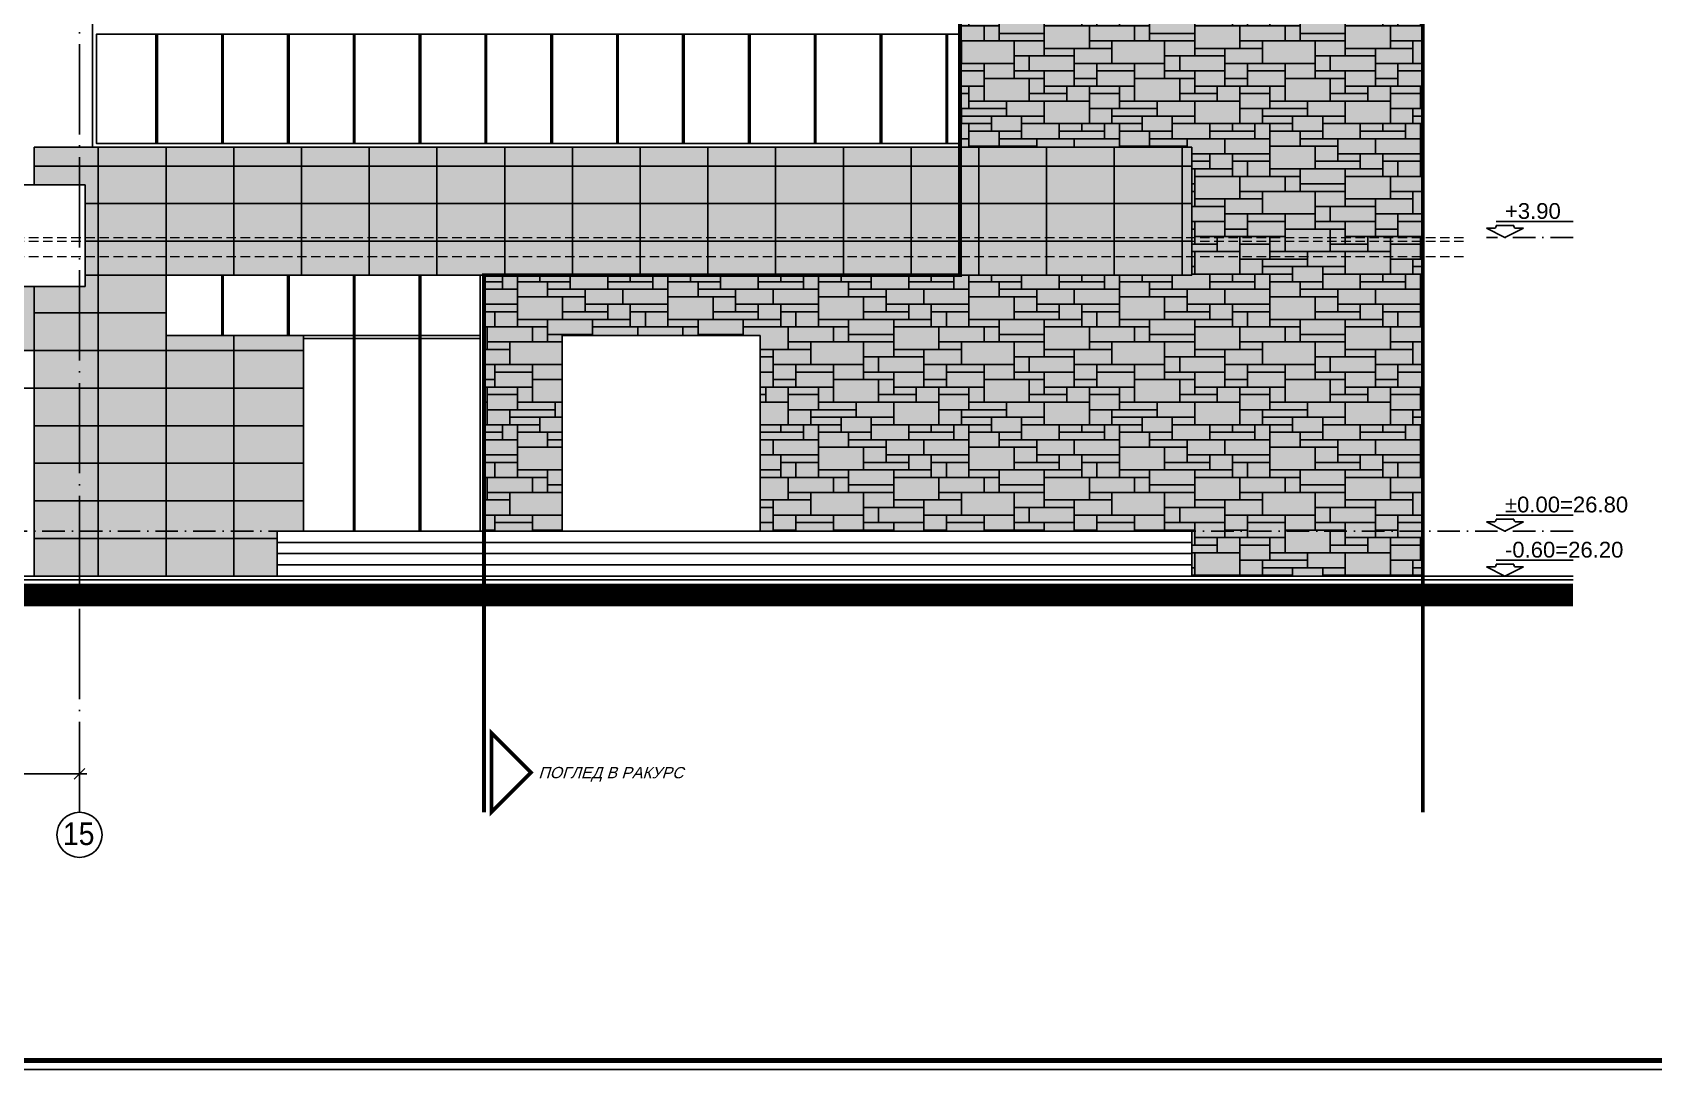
# Model space of a CAD drawing. Extents: x 9615146 to 9672346, y 4699603 to 4705703.
# Drawn here: x 9648156 to 9650310, y 4699603 to 4700981 of the extents above; entities that cross this region are included whole.
import ezdxf
from ezdxf.enums import TextEntityAlignment as Align

# ---------------------------------------------------------------- set-up
doc = ezdxf.new("R2010")
doc.units = 0
doc.header["$LTSCALE"] = 0.5
doc.header["$MEASUREMENT"] = 0
doc.header["$PDSIZE"] = -1
for name, pattern in [('ACAD_ISO04W100', [30, 24, -3, 0, -3]), ('DASHED', [0.75, 0.5, -0.25]), ('OSI1000', [5, 3, -1, 0, -1])]:
    doc.linetypes.add(name, pattern=pattern)
doc.layers.get('0').update_dxf_attribs({"color": 251, "linetype": 'CONTINUOUS'})
doc.layers.get('Defpoints').update_dxf_attribs({"color": 251, "linetype": 'CONTINUOUS'})
for name, color, linetype in [('_axis', 1, 'ACAD_ISO04W100'), ('_axis_num', 1, 'CONTINUOUS'), ('_dimension', 4, 'CONTINUOUS'), ('_dimension_evel', 4, 'CONTINUOUS'), ('_hatch', 9, 'CONTINUOUS'), ('_hatch_construction', 252, 'CONTINUOUS'), ('_table', 3, 'CONTINUOUS'), ('_text_table', 3, 'CONTINUOUS'), ('fasadi', 147, 'CONTINUOUS')]:
    doc.layers.add(name, color=color, linetype=linetype)
doc.layers.add('_punk', color=8, linetype='DASHED', lineweight=9)
doc.styles.add('HEB1', font='', dxfattribs={"width": 0.8, "oblique": 17})
doc.styles.add('POMESHTENIA', font='arial.ttf', dxfattribs={"width": 0.9})
doc.styles.add('WIN', font='swindos.shx', dxfattribs={"oblique": 17})
doc.styles.get('HEB1').set_extended_font_data('HebarU Cyr')
doc.dimstyles.new('dim_50', dxfattribs={"dimtxt": 24, "dimasz": 1, "dimexe": 30, "dimexo": 0, "dimgap": 10, "dimtad": 1, "dimdec": 1, "dimrnd": 0.5, "dimdsep": 46, "dimtxsty": 'WIN', "dimblk1": '1', "dimblk2": '1', "dimsah": 1, "dimcen": 15, "dimdle": 10, "dimse1": 1, "dimse2": 1, "dimadec": 0, "dimazin": 0, "dimtfac": 1, "dimtdec": 1, "dimtix": 1, "dimtmove": 2, "dimatfit": 3, "dimldrblk": '1', "dimfxl": 1, "dimtolj": 1, "dimarcsym": 0})
pattern_1 = [(0, (0, 0), (0, 200), [150, -50]), (0, (0, 10), (0, 200), [-60, 60, -30, 50]), (0, (0, 20), (0, 200), [-90, 110]), (0, (0, 30), (0, 200), [90, -110]), (0, (0, 40), (0, 200), [-40, 160]), (0, (0, 50), (0, 200), [70, -50, 60, -20]), (0, (70, 60), (0, 200), [160, -40]), (0, (-10, 70), (0, 200), [110, -90]), (0, (-40, 80), (0, 200), [90, -110]), (0, (0, 90), (0, 200), [160, -40]), (0, (0, 100), (0, 200), [-80, 50, -30, 40]), (0, (100, 110), (0, 200), [120, -80]), (0, (20, 120), (0, 200), [80, -40, 30, -50]), (0, (60, 130), (0, 200), [80, -30, 50, -40]), (0, (140, 140), (0, 200), [120, -80]), (0, (60, 150), (0, 200), [80, -120]), (0, (100, 160), (0, 200), [90, -110]), (0, (100, 170), (0, 200), [-60, 140]), (0, (40, 180), (0, 200), [60, -140]), (0, (100, 190), (0, 200), [140, -60]), (90, (0, 80), (-200, 1e-14), [30, -80, 70, -20]), (90, (20, 90), (-200, 1e-14), [50, -30, 20, -100]), (90, (30, 50), (-200, 1e-14), [20, -180]), (90, (40, 30), (-200, 1e-14), [20, -120, 30, -30]), (90, (50, 70), (-200, 1e-14), [20, -180]), (90, (60, 0), (-200, 1e-14), [30, -90, 50, -30]), (90, (70, 40), (-200, 1e-14), [30, -170]), (90, (80, 90), (-200, 1e-14), [30, -10, 20, -140]), (90, (90, 10), (-200, 1e-14), [30, -170]), (90, (100, 60), (-200, 1e-14), [30, -10, 30, -20, 50, -60]), (90, (120, 60), (-200, 1e-14), [-140, 20, -20, 20]), (90, (130, 90), (-200, 1e-14), [20, -180]), (90, (140, 20), (-200, 1e-14), [20, -70, 50, -60]), (90, (150, 50), (-200, 1e-14), [10, -130, 30, -30]), (90, (160, 60), (-200, 1e-14), [50, -50, 30, -70]), (90, (170, 110), (-200, 1e-14), [30, -50, 20, -100]), (90, (180, 40), (-200, 1e-14), [20, -180]), (90, (190, 60), (-200, 1e-14), [20, -60, 30, -90])]

# ---------------------------------------------------------------- blocks, each defined once
blk = doc.blocks.new('rtyre')
at = {"layer": '_dimension_evel', "ltscale": 20}
for p, q in [((-26, 21.9), (-43.7, 21.9)), ((-43.7, 21.9), (0, 0)), ((-21.1, 37.8), (161.6, 37.8)), ((-21.1, 28.3), (-21.1, 26.8)), ((-21.1, 28.3), (0, 28.3)), ((21.1, 28.3), (0, 28.3)), ((43.7, 21.9), (0, 0)), ((21.1, 28.3), (21.1, 26.8)), ((26, 21.9), (43.7, 21.9))]:
    blk.add_line(p, q, dxfattribs=at)
for centre, major_axis, start_param, end_param in [((-26, 26.8), (3.46, 3.46), 3.926991, 5.497787), ((26, 26.8), (-3.46, 3.46), 0.785398, 2.356194)]:
    blk.add_ellipse(centre, major_axis=major_axis, ratio=1, start_param=start_param, end_param=end_param, dxfattribs=at)
at = {"layer": '_dimension_evel', "linetype": 'OSI1000', "ltscale": 20, "style": 'HEB1', "oblique": 360, "width": 0.8}
blk.add_attdef('+12.50', (0, 44.2), '', height=42, rotation=360, dxfattribs=at)
blk = doc.blocks.new('1')
for p, q in [((-10, 0), (10, 0)), ((-7.1, -7.1), (7.1, 7.1)), ((0, 20), (0, -20))]:
    blk.add_line(p, q)
blk = doc.blocks.new('*D65')
at = {"layer": '_dimension', "color": 0, "lineweight": -2, "ltscale": 30, "transparency": 16777216}
blk.add_line((9647529.2, 4699996.1), (9648217.2, 4699996.1), dxfattribs=at)
at = {"layer": 'Defpoints', "color": 0, "ltscale": 30, "transparency": 16777216}
for p in [(9648218.2, 4699996.1), (9647528.2, 4699975.9), (9648218.2, 4699975.9)]:
    blk.add_point(p, dxfattribs=at)
at = {"layer": '_dimension', "color": 0, "lineweight": -2, "ltscale": 30, "transparency": 16777216, "rotation": 180}
blk.add_blockref('1', (9647528.2, 4699996.1), dxfattribs=at)
at = {"layer": '_dimension', "color": 0, "lineweight": -2, "ltscale": 30, "transparency": 16777216}
blk.add_blockref('1', (9648218.2, 4699996.1), dxfattribs=at)
at = {"layer": '_dimension', "color": 0, "ltscale": 30, "transparency": 16777216, "insert": (9647873.2, 4700018.1), "char_height": 24, "attachment_point": 5, "style": 'WIN'}
blk.add_mtext('\\A1;690', dxfattribs=at)

msp = doc.modelspace()

# ---------------------------------------------------------------- hatches: boundary and pattern name
at = {"layer": '_hatch', "ltscale": 30, "true_color": 0xb4b09d}
h = msp.add_hatch(color=253, dxfattribs=at)
h.dxf.hatch_style = 1
h.paths.add_polyline_path([(9650003.15, 4700983.84), (9649388.23, 4700983.84), (9649388.23, 4700828.84), (9649696.42, 4700828.84), (9649696.42, 4700708.84), (9650003.15, 4700708.84)])
h.paths.add_polyline_path([(9650003.15, 4701003.84), (9649388.23, 4701003.84), (9649388.23, 4700983.84), (9650003.15, 4700983.84)])
h.paths.add_polyline_path([(9650003.15, 4701008.84), (9649388.23, 4701008.84), (9649388.23, 4701003.84), (9650003.15, 4701003.84)])
at = {"layer": '_hatch', "ltscale": 30, "true_color": 0x755724}
h = msp.add_hatch(color=27, dxfattribs=at)
h.dxf.hatch_style = 1
h.paths.add_polyline_path([(9648218.23, 4700828.84), (9648218.23, 4700778.84), (9648225.73, 4700778.84), (9648225.73, 4700708.84), (9649696.42, 4700708.84), (9649696.42, 4700828.84)])
h.paths.add_polyline_path([(9648225.73, 4700703.84), (9648225.73, 4700683.84), (9649696.42, 4700683.84), (9649696.42, 4700703.84)])
h.paths.add_polyline_path([(9648225.73, 4700683.84), (9648225.73, 4700658.84), (9648333.23, 4700658.84), (9649696.42, 4700658.84), (9649696.42, 4700683.84)])
h.paths.add_polyline_path([(9648218.23, 4700828.84), (9648158.23, 4700828.84), (9648158.23, 4700778.84), (9648218.23, 4700778.84)])
h.paths.add_polyline_path([(9648218.23, 4700643.84), (9648158.23, 4700643.84), (9648158.23, 4700318.84), (9648218.23, 4700318.84)])
h.paths.add_polyline_path([(9648218.23, 4700318.84), (9648515.73, 4700318.84), (9648515.73, 4700578.84), (9648333.23, 4700578.84), (9648333.23, 4700658.84), (9648225.73, 4700658.84), (9648225.73, 4700643.84), (9648218.23, 4700643.84)])
h.paths.add_polyline_path([(9648218.23, 4700318.84), (9648218.23, 4700258.84), (9648480.73, 4700258.84), (9648480.73, 4700318.84)])
h.paths.add_polyline_path([(9648218.23, 4700318.84), (9648158.23, 4700318.84), (9648158.23, 4700258.84), (9648218.23, 4700258.84)])
h.paths.add_polyline_path([(9649696.42, 4700703.84), (9649696.42, 4700708.84), (9648225.73, 4700708.84), (9648225.73, 4700703.84)])
at = {"layer": '_hatch', "ltscale": 30, "true_color": 0xb4b09d}
h = msp.add_hatch(color=253, dxfattribs=at)
h.dxf.hatch_style = 1
h.paths.add_polyline_path([(9650003.15, 4700683.84), (9649696.42, 4700683.84), (9649696.42, 4700658.84), (9648755.73, 4700658.84), (9648755.73, 4700318.84), (9648859.65, 4700318.84), (9648859.65, 4700578.84), (9649122.77, 4700578.84), (9649122.77, 4700318.84), (9650003.15, 4700318.84)])
h.paths.add_polyline_path([(9650003.15, 4700318.84), (9649696.42, 4700318.84), (9649696.42, 4700258.84), (9650003.15, 4700258.84)])
h.paths.add_polyline_path([(9650003.15, 4700703.84), (9649696.42, 4700703.84), (9649696.42, 4700683.84), (9650003.15, 4700683.84)])
h.paths.add_polyline_path([(9650003.15, 4700708.84), (9649696.42, 4700708.84), (9649696.42, 4700703.84), (9650003.15, 4700703.84)])
at = {"layer": '_hatch', "ltscale": 30, "true_color": 0xb97b1d}
h = msp.add_hatch(color=32, dxfattribs=at)
h.dxf.hatch_style = 1
h.paths.add_polyline_path([(9647903.23, 4700643.84), (9647903.23, 4700558.84), (9648158.23, 4700558.84), (9648158.23, 4700643.84)])
h.paths.add_polyline_path([(9646528.23, 4700643.84), (9646528.23, 4700558.84), (9646768.23, 4700558.84), (9646768.23, 4700643.84)])
h.paths.add_polyline_path([(9646983.23, 4700558.84), (9647108.23, 4700558.84), (9647108.23, 4700643.84), (9646983.23, 4700643.84)])
h.paths.add_polyline_path([(9646983.23, 4700558.84), (9646983.23, 4700643.84), (9646858.23, 4700643.84), (9646858.23, 4700558.84)])
h.paths.add_polyline_path([(9647463.23, 4700558.84), (9647463.23, 4700643.84), (9647198.23, 4700643.84), (9647198.23, 4700558.84)])
h.paths.add_polyline_path([(9647813.23, 4700558.84), (9647813.23, 4700643.84), (9647558.23, 4700643.84), (9647558.23, 4700558.84)])
at = {"layer": '_hatch_construction', "ltscale": 40}
h = msp.add_hatch(dxfattribs=at)
h.set_pattern_fill('CUTSTONE', color=250, scale=200, style=0, pattern_type=2)
h.set_pattern_definition(pattern_1)
h.paths.add_polyline_path([(9650003.15, 4700983.84), (9649388.23, 4700983.84), (9649388.23, 4700828.84), (9649696.42, 4700828.84), (9649696.42, 4700708.84), (9650003.15, 4700708.84)])
h.paths.add_polyline_path([(9650003.15, 4701003.84), (9649388.23, 4701003.84), (9649388.23, 4700983.84), (9650003.15, 4700983.84)])
h.paths.add_polyline_path([(9650003.15, 4701008.84), (9649388.23, 4701008.84), (9649388.23, 4701003.84), (9650003.15, 4701003.84)])
h = msp.add_hatch(dxfattribs=at)
h.set_pattern_fill('CUTSTONE', color=250, scale=200, style=0, pattern_type=2)
h.set_pattern_definition(pattern_1)
h.paths.add_polyline_path([(9650003.15, 4700683.84), (9649696.42, 4700683.84), (9649696.42, 4700658.84), (9648755.73, 4700658.84), (9648755.73, 4700318.84), (9648859.65, 4700318.84), (9648859.65, 4700578.84), (9649122.77, 4700578.84), (9649122.77, 4700318.84), (9650003.15, 4700318.84)])
h.paths.add_polyline_path([(9650003.15, 4700318.84), (9649696.42, 4700318.84), (9649696.42, 4700258.84), (9650003.15, 4700258.84)])
h.paths.add_polyline_path([(9650003.15, 4700703.84), (9649696.42, 4700703.84), (9649696.42, 4700683.84), (9650003.15, 4700683.84)])
h.paths.add_polyline_path([(9650003.15, 4700708.84), (9649696.42, 4700708.84), (9649696.42, 4700703.84), (9650003.15, 4700703.84)])
h = msp.add_hatch(dxfattribs=at)
h.set_pattern_fill('EGGCRATE', color=250, scale=30, style=0, pattern_type=2)
h.set_pattern_definition([(0, (3, 0), (30, 15), [27, -3]), (0, (3, 3), (30, 15), [27, -3]), (90, (3, 3), (-30, 15), [12, -3]), (90, (0, 3), (-30, 15), [12, -3])])
h.paths.add_polyline_path([(9647903.23, 4700643.84), (9647903.23, 4700558.84), (9648158.23, 4700558.84), (9648158.23, 4700643.84)])
h.paths.add_polyline_path([(9646528.23, 4700643.84), (9646528.23, 4700558.84), (9646768.23, 4700558.84), (9646768.23, 4700643.84)])
h.paths.add_polyline_path([(9646983.23, 4700558.84), (9647108.23, 4700558.84), (9647108.23, 4700643.84), (9646983.23, 4700643.84)])
h.paths.add_polyline_path([(9646983.23, 4700558.84), (9646983.23, 4700643.84), (9646858.23, 4700643.84), (9646858.23, 4700558.84)])
h.paths.add_polyline_path([(9647463.23, 4700558.84), (9647463.23, 4700643.84), (9647198.23, 4700643.84), (9647198.23, 4700558.84)])
h.paths.add_polyline_path([(9647813.23, 4700558.84), (9647813.23, 4700643.84), (9647558.23, 4700643.84), (9647558.23, 4700558.84)])

# ---------------------------------------------------------------- linework, layer by layer
at = {"layer": '_axis', "ltscale": 10}
msp.add_line((9648218.23, 4699945.26), (9648218.23, 4702088.08), dxfattribs=at)
at = {"layer": '_axis_num'}
msp.add_circle((9648218.23, 4699915.26), 30, dxfattribs=at)
at = {"layer": '_dimension_evel', "linetype": 'OSI1000', "ltscale": 20}
for p, q in [((9650202.81, 4700708.84), (9650087.87, 4700708.84)), ((9650202.81, 4700708.84), (9650087.87, 4700708.84)), ((9650202.81, 4700318.84), (9639577.02, 4700318.84))]:
    msp.add_line(p, q, dxfattribs=at)
at = {"layer": '_dimension_evel', "linetype": 'OSI1000', "ltscale": 20, "const_width": 5}
for points in [[(9648755.73, 4699945.26), (9648755.73, 4700658.84), (9649388.23, 4700658.84), (9649388.23, 4702418.57)], [(9650003.15, 4699945.26), (9650003.15, 4702418.57)]]:
    msp.add_lwpolyline(points, dxfattribs=at)
msp.add_lwpolyline([(9648765.73, 4699945.4), (9648818.23, 4699997.9), (9648765.73, 4700050.4)], close=True, dxfattribs=at)
at = {"layer": '_hatch', "color": 252, "ltscale": 10, "const_width": 30}
msp.add_lwpolyline([(9639809.55, 4700083.84), (9639999.85, 4700083.84), (9640872.86, 4700233.84), (9650202.81, 4700233.84)], dxfattribs=at)
at = {"layer": '_hatch_construction', "color": 250, "ltscale": 40}
for p, q in [((9648243.23, 4700828.84), (9648243.23, 4700258.84)), ((9648333.23, 4700828.84), (9648333.23, 4700258.84)), ((9648423.23, 4700828.84), (9648423.23, 4700658.84)), ((9648513.23, 4700828.84), (9648513.23, 4700658.84)), ((9648603.23, 4700828.84), (9648603.23, 4700658.84)), ((9648693.23, 4700828.84), (9648693.23, 4700658.84)), ((9648783.23, 4700828.84), (9648783.23, 4700658.84)), ((9648873.23, 4700828.84), (9648873.23, 4700658.84)), ((9648963.23, 4700828.84), (9648963.23, 4700658.84)), ((9649053.23, 4700828.84), (9649053.23, 4700658.84)), ((9649143.23, 4700828.84), (9649143.23, 4700658.84)), ((9649233.23, 4700828.84), (9649233.23, 4700658.84)), ((9649323.23, 4700828.84), (9649323.23, 4700658.84)), ((9649413.23, 4700828.84), (9649413.23, 4700658.84)), ((9649503.23, 4700828.84), (9649503.23, 4700658.84)), ((9649593.23, 4700828.84), (9649593.23, 4700658.84)), ((9649683.23, 4700828.84), (9649683.23, 4700658.84)), ((9649696.42, 4700803.84, 0), (9648158.23, 4700803.84)), ((9649696.42, 4700753.84, 0), (9648225.73, 4700753.84, 0)), ((9649696.42, 4700703.84, 0), (9648225.73, 4700703.84, 0)), ((9648333.23, 4700658.84), (9648225.73, 4700658.84)), ((9648333.23, 4700608.84), (9648158.23, 4700608.84)), ((9648423.23, 4700578.84), (9648423.23, 4700258.84)), ((9648515.73, 4700558.84), (9648158.23, 4700558.84)), ((9648515.73, 4700508.84), (9648158.23, 4700508.84)), ((9648515.73, 4700458.84), (9648158.23, 4700458.84)), ((9648515.73, 4700408.84), (9648158.23, 4700408.84)), ((9648515.73, 4700358.84), (9648158.23, 4700358.84)), ((9648480.73, 4700308.84, 0), (9648158.23, 4700308.84))]:
    msp.add_line(p, q, dxfattribs=at)
at = {"layer": '_punk', "ltscale": 50}
for p, q in [((9639769.92, 4700708.84), (9650063.25, 4700708.84)), ((9639769.92, 4700703.84), (9650063.25, 4700703.84)), ((9639769.92, 4700683.84), (9650063.25, 4700683.84))]:
    msp.add_line(p, q, dxfattribs=at)
at = {"layer": '_table', "ltscale": 10}
msp.add_lwpolyline([(9639346.03, 4702603.38), (9651646.03, 4702603.38), (9651646.03, 4699603.38), (9639346.03, 4699603.38)], close=True, dxfattribs=at)
msp.add_lwpolyline([(9639497.71, 4702591.38, 6.84, 6.84, 0), (9651634.03, 4702591.38, 6.84, 6.84, 0), (9651634.03, 4699615.38, 6.84, 6.84, 0), (9639497.71, 4699615.38, 6.84, 6.84, 0)], format="xyseb", close=True, dxfattribs=at)
at = {"layer": 'fasadi'}
for p, q in [((9650003.15, 4700258.84), (9650003.15, 4702238.84)), ((9649388.23, 4701961.84), (9649388.23, 4700828.84)), ((9648235.73, 4700828.84), (9648235.73, 4701878.84)), ((9648319.73, 4700833.84), (9648319.73, 4700978.84)), ((9648321.73, 4700833.84), (9648321.73, 4700978.84)), ((9648407.23, 4700833.84), (9648407.23, 4700978.84)), ((9648409.23, 4700833.84), (9648409.23, 4700978.84)), ((9648494.73, 4700833.84), (9648494.73, 4700978.84)), ((9648496.73, 4700833.84), (9648496.73, 4700978.84)), ((9648582.23, 4700833.84), (9648582.23, 4700978.84)), ((9648584.23, 4700833.84), (9648584.23, 4700978.84)), ((9648669.73, 4700833.84), (9648669.73, 4700978.84)), ((9648671.73, 4700833.84), (9648671.73, 4700978.84)), ((9648757.23, 4700833.84), (9648757.23, 4700978.84)), ((9648759.23, 4700833.84), (9648759.23, 4700978.84)), ((9648844.73, 4700833.84), (9648844.73, 4700978.84)), ((9648846.73, 4700833.84), (9648846.73, 4700978.84)), ((9648932.23, 4700833.84), (9648932.23, 4700978.84)), ((9648934.23, 4700833.84), (9648934.23, 4700978.84)), ((9649019.73, 4700833.84), (9649019.73, 4700978.84)), ((9649021.73, 4700833.84), (9649021.73, 4700978.84)), ((9649107.23, 4700833.84), (9649107.23, 4700978.84)), ((9649109.23, 4700833.84), (9649109.23, 4700978.84)), ((9649194.73, 4700833.84), (9649194.73, 4700978.84)), ((9649196.73, 4700833.84), (9649196.73, 4700978.84)), ((9649282.23, 4700833.84), (9649282.23, 4700978.84)), ((9649284.23, 4700833.84), (9649284.23, 4700978.84)), ((9649369.73, 4700833.84), (9649369.73, 4700978.84)), ((9649371.73, 4700833.84), (9649371.73, 4700978.84)), ((9648158.23, 4700778.84), (9648158.23, 4700828.84)), ((9648158.23, 4700828.84), (9649696.42, 4700828.84)), ((9649696.42, 4700828.84), (9649696.42, 4700658.84)), ((9646790.73, 4700778.84), (9648225.73, 4700778.84)), ((9648225.73, 4700643.84), (9648225.73, 4700778.84)), ((9649696.42, 4700658.84), (9648333.23, 4700658.84)), ((9648333.23, 4700658.84), (9648333.23, 4700578.84)), ((9648407.23, 4700578.84), (9648407.23, 4700658.84)), ((9648409.23, 4700578.84), (9648409.23, 4700658.84)), ((9648494.73, 4700578.84), (9648494.73, 4700658.84)), ((9648496.73, 4700578.84), (9648496.73, 4700658.84)), ((9648582.23, 4700318.84), (9648582.23, 4700658.84)), ((9648584.23, 4700318.84), (9648584.23, 4700658.84)), ((9648669.73, 4700318.84), (9648669.73, 4700658.84)), ((9648671.73, 4700318.84), (9648671.73, 4700658.84)), ((9648750.73, 4700658.84), (9648750.73, 4700318.84)), ((9648755.73, 4700658.84), (9648755.73, 4700318.84)), ((9647903.23, 4700643.84), (9648225.73, 4700643.84)), ((9648158.23, 4700258.84), (9648158.23, 4700643.84)), ((9648333.23, 4700578.84), (9648515.73, 4700578.84)), ((9648515.73, 4700578.84), (9648515.73, 4700318.84)), ((9648515.73, 4700578.84), (9648750.73, 4700578.84)), ((9648515.73, 4700574.84), (9648750.73, 4700574.84)), ((9648859.65, 4700578.84), (9648859.65, 4700318.84)), ((9649122.77, 4700578.84), (9648859.65, 4700578.84)), ((9649122.77, 4700318.84), (9649122.77, 4700578.84)), ((9648480.73, 4700318.84), (9648480.73, 4700258.84)), ((9648480.73, 4700318.84), (9649696.42, 4700318.84)), ((9648480.73, 4700303.84), (9649696.42, 4700303.84)), ((9649696.42, 4700318.84), (9649696.42, 4700258.84)), ((9648480.73, 4700288.84), (9649696.42, 4700288.84)), ((9648480.73, 4700273.84), (9649696.42, 4700273.84))]:
    msp.add_line(p, q, dxfattribs=at)
msp.add_lwpolyline([(9649388.23, 4700978.84), (9648240.73, 4700978.84), (9648240.73, 4700833.84), (9649388.23, 4700833.84)], dxfattribs=at)
for points in [[(9648158.23, 4700508.84), (9647903.23, 4700508.84), (9647903.23, 4700558.84), (9648158.23, 4700558.84)], [(9648158.23, 4700258.84), (9647998.23, 4700258.84), (9647998.23, 4700508.84), (9648158.23, 4700508.84)]]:
    msp.add_lwpolyline(points, close=True, dxfattribs=at)
at = {"layer": 'fasadi', "ltscale": 30}
for points in [[(9639997.72, 4700108.84), (9640870.73, 4700258.84), (9650202.81, 4700258.84)], [(9639998.57, 4700103.91), (9640871.16, 4700253.84), (9650202.81, 4700253.84)]]:
    msp.add_lwpolyline(points, dxfattribs=at)

# ---------------------------------------------------------------- block references
at = {"layer": '_dimension_evel', "linetype": 'OSI1000', "ltscale": 20}
ref = msp.add_blockref('rtyre', (9650112.33, 4700708.84), dxfattribs=dict(at, xscale=0.5600000023841858, yscale=0.5600000023841858, zscale=0.5600000023841858))
ref.add_attrib('+12.50', '+3.90', (9650112.33, 4700733.61, 0), dxfattribs={"linetype": 'OSI1000', "ltscale": 20, "height": 21, "style": 'POMESHTENIA'})
ref = msp.add_blockref('rtyre', (9650112.33, 4700318.84), dxfattribs=dict(at, xscale=0.5600000023841858, yscale=0.5600000023841858, zscale=0.5600000023841858))
ref.add_attrib('+12.50', '%%p0.00=26.80', (9650112.33, 4700343.61, 0), dxfattribs={"linetype": 'OSI1000', "ltscale": 20, "height": 21, "style": 'POMESHTENIA'})
ref = msp.add_blockref('rtyre', (9650112.33, 4700258.84), dxfattribs=dict(at, xscale=0.5600000005215406, yscale=0.5600000005215406, zscale=0.5600000005215406))
ref.add_attrib('+12.50', '-0.60=26.20', (9650112.33, 4700283.61), dxfattribs={"linetype": 'OSI1000', "ltscale": 20, "height": 21, "style": 'POMESHTENIA'})

# ---------------------------------------------------------------- texts
at = {"layer": '_axis_num', "style": 'POMESHTENIA', "width": 0.9}
msp.add_text('15', height=30, rotation=360, dxfattribs=at).set_placement((9648196.22, 4699916.69), align=Align.MIDDLE_LEFT)
at = {"layer": '_text_table', "color": 148, "style": 'POMESHTENIA', "oblique": 17}
msp.add_text('ПОГЛЕД В РАКУРС', height=15, rotation=359.93954, dxfattribs=at).set_placement((9648827.95, 4699990.52))

# ---------------------------------------------------------------- dimensions: what is measured, and where the dimension line sits
at = {"layer": '_dimension', "ltscale": 30}
dim = msp.add_linear_dim(base=(9648218.23, 4699996.1), p1=(9647528.23, 4699975.92), p2=(9648218.23, 4699975.92), dimstyle='dim_50', dxfattribs=at)
dim.commit()
dim.dimension.update_dxf_attribs({"geometry": '*D65', "text_midpoint": (9647873.23, 4700018.1)})

doc.saveas('drawing.dxf')
